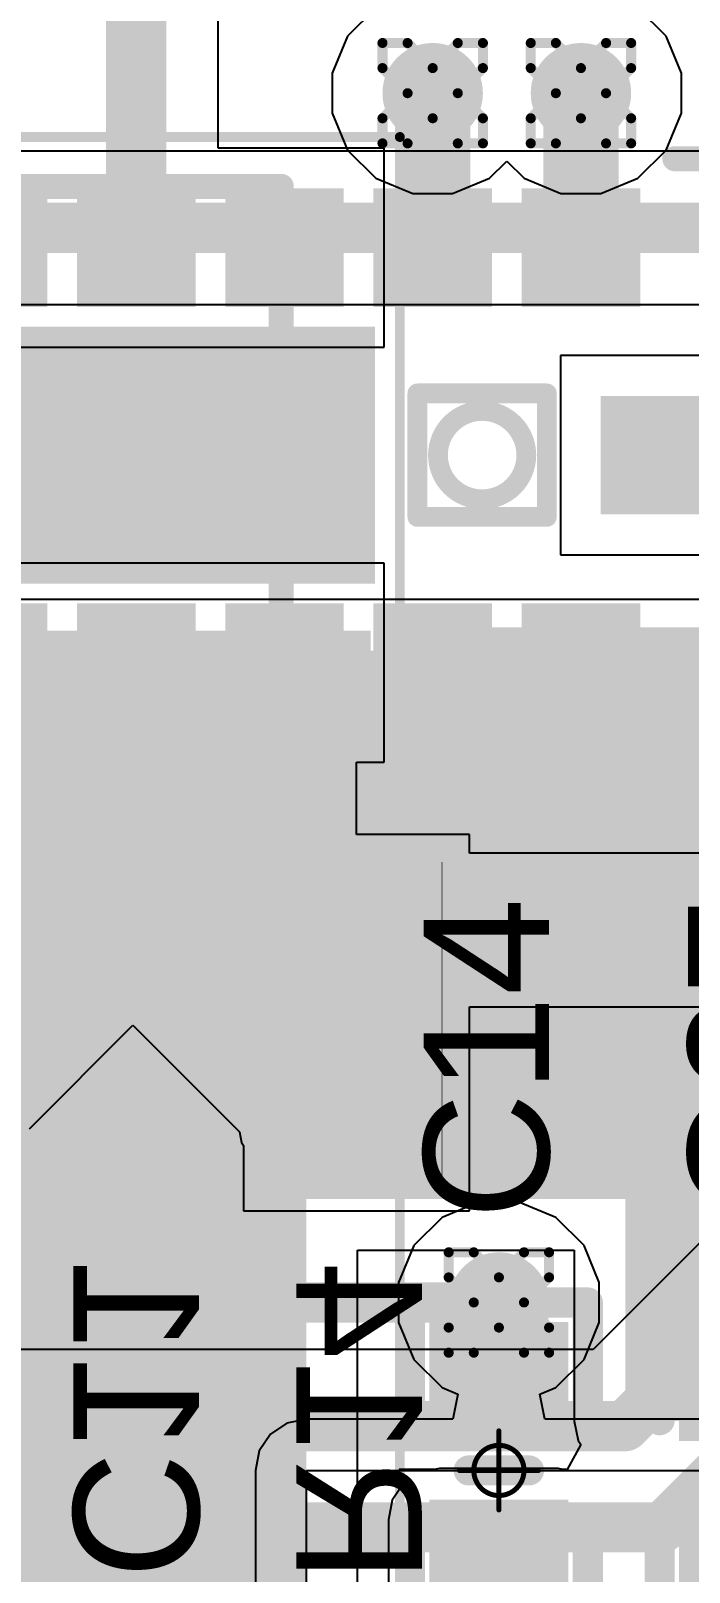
# Model space of a CAD drawing. Header units: inches. Extents: x -13 to 356, y -4 to 120.
# Drawn here: x 5.85 to 9.18, y 28.14 to 35.94 of the extents above; entities that cross this region are included whole.
import ezdxf

# ---------------------------------------------------------------- set-up
doc = ezdxf.new("R2010")
doc.units = ezdxf.units.IN
for name, color, linetype in [('Bottom Layer', 5, 'Continuous'), ('Bottom Overlay', 54, 'Continuous'), ('Bottom Paste', 16, 'Continuous'), ('Bottom Solder', 6, 'Continuous'), ('Drill Drawing', 1, 'Continuous'), ('GND', 16, 'Continuous'), ('Mechanical 13', 56, 'Continuous'), ('Mechanical 15', 56, 'Continuous'), ('POWER', 76, 'Continuous'), ('Top Layer', 1, 'Continuous'), ('Top Overlay', 2, 'Continuous'), ('Top Paste', 8, 'Continuous'), ('Top Solder', 216, 'Continuous'), ('Via Holes', 16, 'Continuous')]:
    doc.layers.add(name, color=color, linetype=linetype)
doc.styles.add('Arial', font='', dxfattribs={"height": 0.2})
doc.styles.get('Arial').set_extended_font_data('Arial')

# ---------------------------------------------------------------- blocks, each defined once
blk = doc.blocks.new('R___0402_B_2')
at = {"layer": 'Bottom Layer'}
for points in [[(-0.2413, 0.3175), (-0.2412999999999999, -0.3175), (-0.6985, -0.3175), (-0.6985, 0.3175)], [(0.6985025399999999, 0.3175), (0.6985025399999999, -0.3175), (0.24130254, -0.3175), (0.24130254, 0.3175)]]:
    blk.add_hatch(color=5, dxfattribs=at).paths.add_polyline_path(points)
at = {"layer": 'Bottom Paste'}
for points in [[(-0.2413, 0.3175), (-0.2412999999999999, -0.3175), (-0.6985, -0.3175), (-0.6985, 0.3175)], [(0.6985025399999999, 0.3175), (0.6985025399999999, -0.3175), (0.24130254, -0.3175), (0.24130254, 0.3175)]]:
    blk.add_hatch(color=16, dxfattribs=at).paths.add_polyline_path(points)
at = {"layer": 'Bottom Solder'}
for points in [[(-0.18629884, 0.37250116), (-0.1862988399999999, -0.37250116), (-0.75350116, -0.37250116), (-0.75350116, 0.37250116)], [(0.7535037, 0.37250116), (0.7535037, -0.37250116), (0.18630138, -0.37250116), (0.18630138, 0.37250116)]]:
    blk.add_hatch(color=6, dxfattribs=at).paths.add_polyline_path(points)
at = {"layer": 'Bottom Overlay'}
for points, const_width in [([(-0.7874, -0.4064), (-0.7874, 0.4064)], 0.127), ([(0.7874, 0.4064), (-0.7874, 0.4064)], 0.127), ([(0.7874, -0.4064), (0.7874, 0.4064)], 0.127), ([(0.8128, 0.4318), (-0.8127974599999999, 0.4318)], 0.0032258), ([(0.7874, -0.4064), (-0.7874, -0.4064)], 0.127)]:
    blk.add_lwpolyline(points, dxfattribs=dict(at, const_width=const_width))
for points, const_width in [([(-0.8191499999999999, 0.4064, 1), (-0.7556499999999999, 0.4064, 1)], 0.0635), ([(-0.8191499999999999, 0.4064, 1), (-0.7556499999999999, 0.4064, 1)], 0.0635), ([(0.7556499999999999, 0.4064, 1), (0.8191499999999999, 0.4064, 1)], 0.0635), ([(0.7556499999999999, 0.4064, 1), (0.8191499999999999, 0.4064, 1)], 0.0635), ([(-0.8136026399999999, 0.4318, 1), (-0.81199228, 0.4318, 1)], 0.0016129), ([(0.8119948199999999, 0.4318, 1), (0.81360518, 0.4318, 1)], 0.0016129), ([(-0.8191499999999999, -0.4064, 1), (-0.7556499999999999, -0.4064, 1)], 0.0635), ([(-0.8191499999999999, -0.4064, 1), (-0.7556499999999999, -0.4064, 1)], 0.0635), ([(0.7556499999999999, -0.4064, 1), (0.8191499999999999, -0.4064, 1)], 0.0635), ([(0.7556499999999999, -0.4064, 1), (0.8191499999999999, -0.4064, 1)], 0.0635)]:
    blk.add_lwpolyline(points, format="xyb", close=True, dxfattribs=dict(at, const_width=const_width))
blk = doc.blocks.new('C_0402_L_B_7')
at = {"layer": 'Bottom Layer'}
for points in [[(-0.64995806, 0.24995632), (-0.24995886, 0.24995632), (-0.24995886, -0.25004268), (-0.64995806, -0.25004268)], [(0.24995886, 0.2500376), (0.64995806, 0.2500376), (0.64995806, -0.2499614), (0.24995886, -0.2499614)]]:
    blk.add_hatch(color=5, dxfattribs=at).paths.add_polyline_path(points)
at = {"layer": 'Bottom Paste'}
for points in [[(-0.64995806, 0.24995632), (-0.24995886, 0.24995632), (-0.24995886, -0.25004268), (-0.64995806, -0.25004268)], [(0.24995886, 0.2500376), (0.64995806, 0.2500376), (0.64995806, -0.2499614), (0.24995886, -0.2499614)]]:
    blk.add_hatch(color=16, dxfattribs=at).paths.add_polyline_path(points)
at = {"layer": 'Bottom Solder'}
for points in [[(-0.75155806, 0.35155632), (-0.14835886, 0.35155632), (-0.14835886, -0.35164268), (-0.75155806, -0.35164268)], [(0.14835886, 0.3516376), (0.75155806, 0.3516376), (0.75155806, -0.3515614), (0.14835886, -0.3515614)]]:
    blk.add_hatch(color=6, dxfattribs=at).paths.add_polyline_path(points)
at = {"layer": 'Bottom Overlay', "const_width": 0.1524}
for points in [[(-0.8498789199999999, 0.44987464), (-0.84971636, 0.4500372)], [(-0.8498789199999999, -0.449961), (-0.8498789199999999, 0.44987464)], [(-0.25395936, 0.44987464), (-0.8498789199999999, 0.44987464)], [(0.8499576599999998, 0.44987464), (0.25404064, 0.44987464)], [(0.8499576599999998, -0.449961), (0.84996274, 0.4500372)], [(4.064e-05, -0.15244318), (4.064e-05, 0.15235682)], [(-0.25395936, -0.449961), (-0.8498789199999999, -0.449961)], [(0.8499576599999998, -0.449961), (0.25404064, -0.449961)]]:
    blk.add_lwpolyline(points, dxfattribs=at)
at = {"layer": 'Bottom Overlay', "const_width": 0.0762}
for points in [[(-0.8879789199999999, 0.44987464, 1), (-0.8117789199999998, 0.44987464, 1)], [(-0.8879789199999999, 0.44987464, 1), (-0.8117789199999998, 0.44987464, 1)], [(-0.8879789199999999, 0.44987464, 1), (-0.8117789199999998, 0.44987464, 1)], [(-0.88781636, 0.4500372, 1), (-0.8116163599999999, 0.4500372, 1)], [(-0.29205936, 0.44987464, 1), (-0.21585936, 0.44987464, 1)], [(0.21594064, 0.44987464, 1), (0.29214064, 0.44987464, 1)], [(0.81185766, 0.44987464, 1), (0.8880576599999999, 0.44987464, 1)], [(0.81186274, 0.4500372, 1), (0.8880627399999999, 0.4500372, 1)], [(-0.03805936, 0.15235682, 1), (0.03814064, 0.15235682, 1)], [(-0.03805936, -0.15244318, 1), (0.03814064, -0.15244318, 1)], [(-0.8879789199999999, -0.449961, 1), (-0.8117789199999998, -0.449961, 1)], [(-0.8879789199999999, -0.449961, 1), (-0.8117789199999998, -0.449961, 1)], [(-0.29205936, -0.449961, 1), (-0.21585936, -0.449961, 1)], [(0.21594064, -0.449961, 1), (0.29214064, -0.449961, 1)], [(0.81185766, -0.449961, 1), (0.8880576599999999, -0.449961, 1)], [(0.81185766, -0.449961, 1), (0.8880576599999999, -0.449961, 1)]]:
    blk.add_lwpolyline(points, format="xyb", close=True, dxfattribs=at)
blk = doc.blocks.new('VL53L5CXV0GC_1_B_20')
at = {"layer": 'Bottom Layer'}
for points in [[(-2.4999315, 1.2999085), (-1.9999325, 1.2999085), (-1.9999325, 0.7999094999999999), (-2.4999315, 0.7999094999999999)], [(-1.7498695, 1.2999085), (-1.2498705, 1.2999085), (-1.2498705, 0.7999094999999999), (-1.7498695, 0.7999094999999999)], [(-1.0000615, 1.2999085), (-0.5000625, 1.2999085), (-0.5000625, 0.7999094999999999), (-1.0000615, 0.7999094999999999)], [(-0.2499995, 1.2999085), (0.2499995, 1.2999085), (0.2499995, 0.7999094999999999), (-0.2499995, 0.7999094999999999)], [(0.5000625, 1.2999085), (1.0000615, 1.2999085), (1.0000615, 0.7999094999999999), (0.5000625, 0.7999094999999999)], [(1.2501245, 1.2999085), (1.7501235, 1.2999085), (1.7501235, 0.7999094999999999), (1.2501245, 0.7999094999999999)], [(1.9999325, 1.2999085), (2.4999315, 1.2999085), (2.4999315, 0.7999094999999999), (1.9999325, 0.7999094999999999)], [(-1.1579987, 0.5998718), (1.1579987, 0.5998718), (1.1579987, -0.6001257999999999), (-1.1579987, -0.6001257999999999)], [(-2.8999815, 0.2498725), (-2.3999825, 0.2498725), (-2.3999825, -0.2501265), (-2.8999815, -0.2501265)], [(2.3999825, 0.2498725), (2.8999815, 0.2498725), (2.8999815, -0.2501265), (2.3999825, -0.2501265)], [(-2.49993404, -0.7999094999999999), (-1.99993504, -0.7999094999999999), (-1.99993504, -1.2999085), (-2.49993404, -1.2999085)], [(-1.7498695, -0.7999094999999999), (-1.2498705, -0.7999094999999999), (-1.2498705, -1.2999085), (-1.7498695, -1.2999085)], [(-1.0000615, -0.7999094999999999), (-0.5000625, -0.7999094999999999), (-0.5000625, -1.2999085), (-1.0000615, -1.2999085)], [(-0.24999696, -0.7999094999999999), (0.25000204, -0.7999094999999999), (0.25000204, -1.2999085), (-0.24999696, -1.2999085)], [(0.5000625, -0.7999094999999999), (1.0000615, -0.7999094999999999), (1.0000615, -1.2999085), (0.5000625, -1.2999085)], [(1.2501245, -0.7999094999999999), (1.7501235, -0.7999094999999999), (1.7501235, -1.2999085), (1.2501245, -1.2999085)], [(1.9999325, -0.7999094999999999), (2.4999315, -0.7999094999999999), (2.4999315, -1.2999085), (1.9999325, -1.2999085)]]:
    blk.add_hatch(color=5, dxfattribs=at).paths.add_polyline_path(points)
at = {"layer": 'Bottom Paste'}
for points in [[(-2.4999315, 1.2999085), (-1.9999325, 1.2999085), (-1.9999325, 0.7999094999999999), (-2.4999315, 0.7999094999999999)], [(-1.7498695, 1.2999085), (-1.2498705, 1.2999085), (-1.2498705, 0.7999094999999999), (-1.7498695, 0.7999094999999999)], [(-1.0000615, 1.2999085), (-0.5000625, 1.2999085), (-0.5000625, 0.7999094999999999), (-1.0000615, 0.7999094999999999)], [(-0.2499995, 1.2999085), (0.2499995, 1.2999085), (0.2499995, 0.7999094999999999), (-0.2499995, 0.7999094999999999)], [(0.5000625, 1.2999085), (1.0000615, 1.2999085), (1.0000615, 0.7999094999999999), (0.5000625, 0.7999094999999999)], [(1.2501245, 1.2999085), (1.7501235, 1.2999085), (1.7501235, 0.7999094999999999), (1.2501245, 0.7999094999999999)], [(1.9999325, 1.2999085), (2.4999315, 1.2999085), (2.4999315, 0.7999094999999999), (1.9999325, 0.7999094999999999)], [(-1.1579987, 0.5998718), (1.1579987, 0.5998718), (1.1579987, -0.6001257999999999), (-1.1579987, -0.6001257999999999)], [(-2.8999815, 0.2498725), (-2.3999825, 0.2498725), (-2.3999825, -0.2501265), (-2.8999815, -0.2501265)], [(2.3999825, 0.2498725), (2.8999815, 0.2498725), (2.8999815, -0.2501265), (2.3999825, -0.2501265)], [(-2.49993404, -0.7999094999999999), (-1.99993504, -0.7999094999999999), (-1.99993504, -1.2999085), (-2.49993404, -1.2999085)], [(-1.7498695, -0.7999094999999999), (-1.2498705, -0.7999094999999999), (-1.2498705, -1.2999085), (-1.7498695, -1.2999085)], [(-1.0000615, -0.7999094999999999), (-0.5000625, -0.7999094999999999), (-0.5000625, -1.2999085), (-1.0000615, -1.2999085)], [(-0.24999696, -0.7999094999999999), (0.25000204, -0.7999094999999999), (0.25000204, -1.2999085), (-0.24999696, -1.2999085)], [(0.5000625, -0.7999094999999999), (1.0000615, -0.7999094999999999), (1.0000615, -1.2999085), (0.5000625, -1.2999085)], [(1.2501245, -0.7999094999999999), (1.7501235, -0.7999094999999999), (1.7501235, -1.2999085), (1.2501245, -1.2999085)], [(1.9999325, -0.7999094999999999), (2.4999315, -0.7999094999999999), (2.4999315, -1.2999085), (1.9999325, -1.2999085)]]:
    blk.add_hatch(color=16, dxfattribs=at).paths.add_polyline_path(points)
at = {"layer": 'Bottom Solder'}
for points in [[(-2.5499314, 1.3499084), (-1.9499326, 1.3499084), (-1.9499326, 0.7499096), (-2.5499314, 0.7499096)], [(-1.7998694, 1.3499084), (-1.1998706, 1.3499084), (-1.1998706, 0.7499096), (-1.7998694, 0.7499096)], [(-1.0500614, 1.3499084), (-0.4500625999999999, 1.3499084), (-0.4500625999999999, 0.7499096), (-1.0500614, 0.7499096)], [(-0.2999994, 1.3499084), (0.2999994, 1.3499084), (0.2999994, 0.7499096), (-0.2999994, 0.7499096)], [(0.4500625999999999, 1.3499084), (1.0500614, 1.3499084), (1.0500614, 0.7499096), (0.4500625999999999, 0.7499096)], [(1.2001246, 1.3499084), (1.8001234, 1.3499084), (1.8001234, 0.7499096), (1.2001246, 0.7499096)], [(1.9499326, 1.3499084), (2.5499314, 1.3499084), (2.5499314, 0.7499096), (1.9499326, 0.7499096)], [(-1.2079986, 0.6498716999999999), (1.2079986, 0.6498716999999999), (1.2079986, -0.6501256999999999), (-1.2079986, -0.6501256999999999)], [(-2.9499814, 0.2998724), (-2.3499826, 0.2998724), (-2.3499826, -0.3001264), (-2.9499814, -0.3001264)], [(2.3499826, 0.2998724), (2.9499814, 0.2998724), (2.9499814, -0.3001264), (2.3499826, -0.3001264)], [(-2.54993394, -0.7499096), (-1.94993514, -0.7499096), (-1.94993514, -1.3499084), (-2.54993394, -1.3499084)], [(-1.7998694, -0.7499096), (-1.1998706, -0.7499096), (-1.1998706, -1.3499084), (-1.7998694, -1.3499084)], [(-1.0500614, -0.7499096), (-0.4500625999999999, -0.7499096), (-0.4500625999999999, -1.3499084), (-1.0500614, -1.3499084)], [(-0.29999686, -0.7499096), (0.30000194, -0.7499096), (0.30000194, -1.3499084), (-0.29999686, -1.3499084)], [(0.4500625999999999, -0.7499096), (1.0500614, -0.7499096), (1.0500614, -1.3499084), (0.4500625999999999, -1.3499084)], [(1.2001246, -0.7499096), (1.8001234, -0.7499096), (1.8001234, -1.3499084), (1.2001246, -1.3499084)], [(1.9499326, -0.7499096), (2.5499314, -0.7499096), (2.5499314, -1.3499084), (1.9499326, -1.3499084)]]:
    blk.add_hatch(color=6, dxfattribs=at).paths.add_polyline_path(points)
at = {"layer": 'Bottom Overlay'}
for points, const_width in [([(2.296668, 1.634109), (2.169668, 1.761109)], 0.127), ([(2.423668, 1.761109), (2.169668, 1.761109)], 0.127), ([(2.423668, 1.761109), (2.296668, 1.634109)], 0.127), ([(-2.72501106, 1.4999716), (-3.1999174, 1.4999716)], 0.127), ([(-3.1999174, 1.4999716), (-3.1999174, -1.5000224)], 0.127), ([(3.2000698, 1.4999716), (2.725039, 1.49996906)], 0.127), ([(3.2000698, 1.4999716), (3.2000698, -1.5000224)], 0.127), ([(2.15011, 0.5998184599999999), (1.450086, 0.5998209999999999)], 0.0999998), ([(1.450086, 0.5998209999999999), (1.450086, -0.600075)], 0.0999998), ([(2.15011, 0.5998184599999999), (2.15011, -0.600075)], 0.0999998), ([(-1.4224, 0.312547), (-2.077466, 0.312547)], 0.0999998), ([(-2.077466, 0.312547), (-2.077466, -0.312547)], 0.0999998), ([(-1.4224, 0.312547), (-1.4224, -0.312547)], 0.0999998), ([(-1.4224, -0.312547), (-2.077466, -0.312547)], 0.0999998), ([(2.15011, -0.600075), (1.450086, -0.600075)], 0.0999998), ([(-2.725039, -1.50001986), (-3.1999174, -1.5000224)], 0.127), ([(3.2000698, -1.5000224), (2.72506694, -1.5000224)], 0.127)]:
    blk.add_lwpolyline(points, dxfattribs=dict(at, const_width=const_width))
for points, const_width in [([(2.137918, 1.761109, 1), (2.201418, 1.761109, 1)], 0.0635), ([(2.137918, 1.761109, 1), (2.201418, 1.761109, 1)], 0.0635), ([(2.391918, 1.761109, 1), (2.455418, 1.761109, 1)], 0.0635), ([(2.391918, 1.761109, 1), (2.455418, 1.761109, 1)], 0.0635), ([(2.264918, 1.634109, 1), (2.328418, 1.634109, 1)], 0.0635), ([(2.264918, 1.634109, 1), (2.328418, 1.634109, 1)], 0.0635), ([(-3.2316674, 1.4999716, 1), (-3.1681674, 1.4999716, 1)], 0.0635), ([(-3.2316674, 1.4999716, 1), (-3.1681674, 1.4999716, 1)], 0.0635), ([(-2.75676106, 1.4999716, 1), (-2.69326106, 1.4999716, 1)], 0.0635), ([(2.693289, 1.49996906, 1), (2.756789, 1.49996906, 1)], 0.0635), ([(3.1683198, 1.4999716, 1), (3.231819799999999, 1.4999716, 1)], 0.0635), ([(3.1683198, 1.4999716, 1), (3.231819799999999, 1.4999716, 1)], 0.0635), ([(1.42508732, 0.5998209999999999, 1), (1.47508468, 0.5998209999999999, 1)], 0.0499999), ([(1.42508732, 0.5998209999999999, 1), (1.47508468, 0.5998209999999999, 1)], 0.0499999), ([(2.12511132, 0.5998184599999999, 1), (2.17510868, 0.5998184599999999, 1)], 0.0499999), ([(2.12511132, 0.5998184599999999, 1), (2.17510868, 0.5998184599999999, 1)], 0.0499999), ([(-2.10246468, 0.312547, 1), (-2.05246732, 0.312547, 1)], 0.0499999), ([(-2.10246468, 0.312547, 1), (-2.05246732, 0.312547, 1)], 0.0499999), ([(-1.44739868, 0.312547, 1), (-1.39740132, 0.312547, 1)], 0.0499999), ([(-1.44739868, 0.312547, 1), (-1.39740132, 0.312547, 1)], 0.0499999), ([(-1.52654, -0.000127, 1), (-1.97358, -0.000127, 1)], 0.0999998), ([(-1.99857868, -0.000127, 1), (-1.94858132, -0.000127, 1)], 0.0499999), ([(-1.55153868, -0.000127, 1), (-1.50154132, -0.000127, 1)], 0.0499999), ([(-2.10246468, -0.312547, 1), (-2.05246732, -0.312547, 1)], 0.0499999), ([(-2.10246468, -0.312547, 1), (-2.05246732, -0.312547, 1)], 0.0499999), ([(-1.44739868, -0.312547, 1), (-1.39740132, -0.312547, 1)], 0.0499999), ([(-1.44739868, -0.312547, 1), (-1.39740132, -0.312547, 1)], 0.0499999), ([(1.42508732, -0.600075, 1), (1.47508468, -0.600075, 1)], 0.0499999), ([(1.42508732, -0.600075, 1), (1.47508468, -0.600075, 1)], 0.0499999), ([(2.12511132, -0.600075, 1), (2.17510868, -0.600075, 1)], 0.0499999), ([(2.12511132, -0.600075, 1), (2.17510868, -0.600075, 1)], 0.0499999), ([(-3.2316674, -1.5000224, 1), (-3.1681674, -1.5000224, 1)], 0.0635), ([(-3.2316674, -1.5000224, 1), (-3.1681674, -1.5000224, 1)], 0.0635), ([(-2.756789, -1.50001986, 1), (-2.693289, -1.50001986, 1)], 0.0635), ([(2.69331694, -1.5000224, 1), (2.75681694, -1.5000224, 1)], 0.0635), ([(3.1683198, -1.5000224, 1), (3.231819799999999, -1.5000224, 1)], 0.0635), ([(3.1683198, -1.5000224, 1), (3.231819799999999, -1.5000224, 1)], 0.0635)]:
    blk.add_lwpolyline(points, format="xyb", close=True, dxfattribs=dict(at, const_width=const_width))
blk = doc.blocks.new('IND_CLF7045T_3R3N_D_22')
at = {"layer": 'Top Layer'}
blk.add_hatch(color=1, dxfattribs=at).paths.add_polyline_path([(1.94999864, 1.10000034), (3.94999972, 1.10000034), (3.94999972, -1.10000034), (1.94999864, -1.10000034)])
at = {"layer": 'Top Paste'}
blk.add_hatch(color=8, dxfattribs=at).paths.add_polyline_path([(1.94999864, 1.10000034), (3.94999972, 1.10000034), (3.94999972, -1.10000034), (1.94999864, -1.10000034)])
at = {"layer": 'Top Solder'}
blk.add_hatch(color=216, dxfattribs=at).paths.add_polyline_path([(1.84839864, 1.20160034), (4.05159972, 1.20160034), (4.05159972, -1.20160034), (1.84839864, -1.20160034)])
at = {"layer": 'Mechanical 13', "const_width": 0.127}
for points in [[(-3.60000042, 3.45000072), (3.60000042, 3.45000072)], [(3.60000042, -3.45000072), (3.60000042, 3.45000072)], [(-3.60000042, -3.45000072), (3.60000042, -3.45000072)]]:
    blk.add_lwpolyline(points, dxfattribs=at)
at = {"layer": 'Mechanical 13', "const_width": 0.0635}
for points in [[(3.56825042, 3.45000072, 1), (3.63175042, 3.45000072, 1)], [(3.56825042, 3.45000072, 1), (3.63175042, 3.45000072, 1)], [(3.56825042, -3.45000072, 1), (3.63175042, -3.45000072, 1)], [(3.56825042, -3.45000072, 1), (3.63175042, -3.45000072, 1)]]:
    blk.add_lwpolyline(points, format="xyb", close=True, dxfattribs=at)
at = {"layer": 'Mechanical 15', "const_width": 0.0499999}
for points in [[(-4.19999922, 3.70000022), (4.19999922, 3.70000022)], [(4.19999922, -3.70000022), (4.19999922, 3.70000022)]]:
    blk.add_lwpolyline(points, dxfattribs=at)
at = {"layer": 'Mechanical 15', "const_width": 0.02499868}
blk.add_lwpolyline([(4.18749988, 3.70000022, 1), (4.21249856, 3.70000022, 1)], format="xyb", close=True, dxfattribs=at)
blk.add_lwpolyline([(4.18749988, 3.70000022, 1), (4.21249856, 3.70000022, 1)], format="xyb", close=True, dxfattribs=at)
at = {"layer": 'Top Overlay', "const_width": 0.127}
for points in [[(-3.60000042, 3.45000072), (3.60000042, 3.45000072)], [(3.60000042, 1.4199997), (3.60000042, 3.45000072)], [(3.60000042, -3.45000072), (3.60000042, -1.4199997)], [(-3.60000042, -3.45000072), (3.60000042, -3.45000072)]]:
    blk.add_lwpolyline(points, dxfattribs=at)
at = {"layer": 'Top Overlay', "const_width": 0.0635}
for points in [[(3.56825042, 3.45000072, 1), (3.63175042, 3.45000072, 1)], [(3.56825042, 3.45000072, 1), (3.63175042, 3.45000072, 1)], [(3.56825042, 1.4199997, 1), (3.63175042, 1.4199997, 1)], [(3.56825042, -1.4199997, 1), (3.63175042, -1.4199997, 1)], [(3.56825042, -3.45000072, 1), (3.63175042, -3.45000072, 1)], [(3.56825042, -3.45000072, 1), (3.63175042, -3.45000072, 1)]]:
    blk.add_lwpolyline(points, format="xyb", close=True, dxfattribs=at)
blk = doc.blocks.new('C_0402_L_27')
at = {"layer": 'Top Layer'}
for points in [[(-0.6499986999999999, 0.2499995), (-0.2499995, 0.2499995), (-0.2499995, -0.2499995), (-0.6499986999999999, -0.2499995)], [(0.24991822, 0.24991822), (0.64991742, 0.24991822), (0.64991742, -0.25008078), (0.24991822, -0.25008078)]]:
    blk.add_hatch(color=1, dxfattribs=at).paths.add_polyline_path(points)
at = {"layer": 'Top Paste'}
for points in [[(-0.6499986999999999, 0.2499995), (-0.2499995, 0.2499995), (-0.2499995, -0.2499995), (-0.6499986999999999, -0.2499995)], [(0.24991822, 0.24991822), (0.64991742, 0.24991822), (0.64991742, -0.25008078), (0.24991822, -0.25008078)]]:
    blk.add_hatch(color=8, dxfattribs=at).paths.add_polyline_path(points)
at = {"layer": 'Top Solder'}
for points in [[(-0.7515987, 0.3515995), (-0.1483995, 0.3515995), (-0.1483995, -0.3515995), (-0.7515987, -0.3515995)], [(0.14831822, 0.35151822), (0.75151742, 0.35151822), (0.75151742, -0.35168078), (0.14831822, -0.35168078)]]:
    blk.add_hatch(color=216, dxfattribs=at).paths.add_polyline_path(points)
at = {"layer": 'Mechanical 15', "const_width": 0.0254}
for points in [[(0, 0.1999996), (0, -0.1999996)], [(-0.1999996, 0), (0.1999996, 0)]]:
    blk.add_lwpolyline(points, dxfattribs=at)
at = {"layer": 'Mechanical 15'}
for points, const_width in [([(-0.00635, 0.1999996, 1), (0.00635, 0.1999996, 1)], 0.0127), ([(0.127, 0, 1), (-0.127, 0, 1)], 0.0254), ([(-0.2063496, 0, 1), (-0.1936496, 0, 1)], 0.0127), ([(-0.13335, 0, 1), (-0.12065, 0, 1)], 0.0127), ([(0.12065, 0, 1), (0.13335, 0, 1)], 0.0127), ([(0.1936496, 0, 1), (0.2063496, 0, 1)], 0.0127), ([(-0.00635, -0.1999996, 1), (0.00635, -0.1999996, 1)], 0.0127)]:
    blk.add_lwpolyline(points, format="xyb", close=True, dxfattribs=dict(at, const_width=const_width))
at = {"layer": 'Top Overlay', "const_width": 0.1524}
for points in [[(-0.84991956, 0.44991782), (-0.254, 0.44991782)], [(-0.84991956, 0.44991782), (-0.84991956, -0.44991782)], [(0.254, 0.44991782), (0.84991956, 0.44991782)], [(0.84991956, 0.44991782), (0.84991956, -0.45008038)], [(0, 0.1524), (0, -0.1524)], [(-0.84991956, -0.44991782), (-0.254, -0.44991782)], [(-0.84991956, -0.44991782), (-0.8497569999999999, -0.45008038)], [(0.254, -0.44991782), (0.84991956, -0.44991782)]]:
    blk.add_lwpolyline(points, dxfattribs=at)
at = {"layer": 'Top Overlay', "const_width": 0.0762}
for points in [[(-0.8880195599999998, 0.44991782, 1), (-0.81181956, 0.44991782, 1)], [(-0.8880195599999998, 0.44991782, 1), (-0.81181956, 0.44991782, 1)], [(-0.2921, 0.44991782, 1), (-0.2159, 0.44991782, 1)], [(0.2159, 0.44991782, 1), (0.2921, 0.44991782, 1)], [(0.81181956, 0.44991782, 1), (0.8880195599999998, 0.44991782, 1)], [(0.81181956, 0.44991782, 1), (0.8880195599999998, 0.44991782, 1)], [(-0.0381, 0.1524, 1), (0.0381, 0.1524, 1)], [(-0.0381, -0.1524, 1), (0.0381, -0.1524, 1)], [(-0.8880195599999998, -0.44991782, 1), (-0.81181956, -0.44991782, 1)], [(-0.8880195599999998, -0.44991782, 1), (-0.81181956, -0.44991782, 1)], [(-0.8880195599999998, -0.44991782, 1), (-0.81181956, -0.44991782, 1)], [(-0.8878569999999999, -0.45008038, 1), (-0.8116569999999999, -0.45008038, 1)], [(-0.2921, -0.44991782, 1), (-0.2159, -0.44991782, 1)], [(0.2159, -0.44991782, 1), (0.2921, -0.44991782, 1)], [(0.81181956, -0.44991782, 1), (0.8880195599999998, -0.44991782, 1)], [(0.81181956, -0.45008038, 1), (0.8880195599999998, -0.45008038, 1)]]:
    blk.add_lwpolyline(points, format="xyb", close=True, dxfattribs=at)
blk = doc.blocks.new('C_0402_L_41')
at = {"layer": 'Top Layer'}
for points in [[(-0.6499986999999999, 0.2499995), (-0.2499995, 0.2499995), (-0.2499995, -0.2499995), (-0.6499986999999999, -0.2499995)], [(0.24991822, 0.24991822), (0.64991742, 0.24991822), (0.64991742, -0.25008078), (0.24991822, -0.25008078)]]:
    blk.add_hatch(color=1, dxfattribs=at).paths.add_polyline_path(points)
at = {"layer": 'Top Paste'}
for points in [[(-0.6499986999999999, 0.2499995), (-0.2499995, 0.2499995), (-0.2499995, -0.2499995), (-0.6499986999999999, -0.2499995)], [(0.24991822, 0.24991822), (0.64991742, 0.24991822), (0.64991742, -0.25008078), (0.24991822, -0.25008078)]]:
    blk.add_hatch(color=8, dxfattribs=at).paths.add_polyline_path(points)
at = {"layer": 'Top Solder'}
for points in [[(-0.7515987, 0.3515995), (-0.1483995, 0.3515995), (-0.1483995, -0.3515995), (-0.7515987, -0.3515995)], [(0.14831822, 0.35151822), (0.75151742, 0.35151822), (0.75151742, -0.35168078), (0.14831822, -0.35168078)]]:
    blk.add_hatch(color=216, dxfattribs=at).paths.add_polyline_path(points)
at = {"layer": 'Mechanical 15', "const_width": 0.0254}
for points in [[(0, -0.1999996), (0, 0.1999996)], [(0.1999996, 0), (-0.1999996, 0)]]:
    blk.add_lwpolyline(points, dxfattribs=at)
at = {"layer": 'Mechanical 15'}
for points, const_width in [([(-0.00635, 0.1999996, 1), (0.00635, 0.1999996, 1)], 0.0127), ([(0.127, 0, 1), (-0.127, 0, 1)], 0.0254), ([(-0.2063496, 0, 1), (-0.1936496, 0, 1)], 0.0127), ([(-0.13335, 0, 1), (-0.12065, 0, 1)], 0.0127), ([(0.12065, 0, 1), (0.13335, 0, 1)], 0.0127), ([(0.1936496, 0, 1), (0.2063496, 0, 1)], 0.0127), ([(-0.00635, -0.1999996, 1), (0.00635, -0.1999996, 1)], 0.0127)]:
    blk.add_lwpolyline(points, format="xyb", close=True, dxfattribs=dict(at, const_width=const_width))
at = {"layer": 'Top Overlay', "const_width": 0.1524}
for points in [[(-0.254, 0.44991782), (-0.84991956, 0.44991782)], [(-0.84991956, -0.44991782), (-0.84991956, 0.44991782)], [(0.84991956, 0.44991782), (0.254, 0.44991782)], [(0.84991956, -0.45008038), (0.84991956, 0.44991782)], [(0, -0.1524), (0, 0.1524)], [(-0.254, -0.44991782), (-0.84991956, -0.44991782)], [(-0.8497569999999999, -0.45008038), (-0.84991956, -0.44991782)], [(0.84991956, -0.44991782), (0.254, -0.44991782)]]:
    blk.add_lwpolyline(points, dxfattribs=at)
at = {"layer": 'Top Overlay', "const_width": 0.0762}
for points in [[(-0.8880195599999998, 0.44991782, 1), (-0.81181956, 0.44991782, 1)], [(-0.8880195599999998, 0.44991782, 1), (-0.81181956, 0.44991782, 1)], [(-0.2921, 0.44991782, 1), (-0.2159, 0.44991782, 1)], [(0.2159, 0.44991782, 1), (0.2921, 0.44991782, 1)], [(0.81181956, 0.44991782, 1), (0.8880195599999998, 0.44991782, 1)], [(0.81181956, 0.44991782, 1), (0.8880195599999998, 0.44991782, 1)], [(-0.0381, 0.1524, 1), (0.0381, 0.1524, 1)], [(-0.0381, -0.1524, 1), (0.0381, -0.1524, 1)], [(-0.8880195599999998, -0.44991782, 1), (-0.81181956, -0.44991782, 1)], [(-0.8880195599999998, -0.44991782, 1), (-0.81181956, -0.44991782, 1)], [(-0.8880195599999998, -0.44991782, 1), (-0.81181956, -0.44991782, 1)], [(-0.8878569999999999, -0.45008038, 1), (-0.8116569999999999, -0.45008038, 1)], [(-0.2921, -0.44991782, 1), (-0.2159, -0.44991782, 1)], [(0.2159, -0.44991782, 1), (0.2921, -0.44991782, 1)], [(0.81181956, -0.44991782, 1), (0.8880195599999998, -0.44991782, 1)], [(0.81181956, -0.45008038, 1), (0.8880195599999998, -0.45008038, 1)]]:
    blk.add_lwpolyline(points, format="xyb", close=True, dxfattribs=at)

msp = doc.modelspace()

# ---------------------------------------------------------------- hatches: boundary and pattern name
at = {"layer": 'Bottom Layer'}
h = msp.add_hatch(color=5, dxfattribs=at)
edge = h.paths.add_edge_path()
edge.add_arc((7.884523219999999, 35.628707), 0.254, 0, 360)
h = msp.add_hatch(color=5, dxfattribs=at)
edge = h.paths.add_edge_path()
edge.add_arc((8.634587759999999, 35.628707), 0.254, 0, 360)
h = msp.add_hatch(color=5, dxfattribs=at)
edge = h.paths.add_edge_path()
edge.add_arc((8.21946032, 29.5089199), 0.254, 0, 360)
at = {"layer": 'GND'}
h = msp.add_hatch(color=16, dxfattribs=at)
edge = h.paths.add_edge_path()
edge.add_arc((7.884523219999999, 35.628707), 0.254, 0, 360)
h = msp.add_hatch(color=16, dxfattribs=at)
edge = h.paths.add_edge_path()
edge.add_arc((8.634587759999999, 35.628707), 0.254, 0, 360)
h = msp.add_hatch(color=16, dxfattribs=at)
edge = h.paths.add_edge_path()
edge.add_arc((8.21946032, 29.5089199), 0.254, 0, 360)
at = {"layer": 'POWER'}
h = msp.add_hatch(color=76, dxfattribs=at)
edge = h.paths.add_edge_path()
edge.add_arc((7.884523219999999, 35.628707), 0.254, 0, 360)
h = msp.add_hatch(color=76, dxfattribs=at)
edge = h.paths.add_edge_path()
edge.add_arc((8.634587759999999, 35.628707), 0.254, 0, 360)
h = msp.add_hatch(color=76, dxfattribs=at)
edge = h.paths.add_edge_path()
edge.add_arc((8.21946032, 29.5089199), 0.254, 0, 360)
at = {"layer": 'Top Layer'}
h = msp.add_hatch(color=1, dxfattribs=at)
edge = h.paths.add_edge_path()
edge.add_arc((7.884523219999999, 35.628707), 0.254, 0, 360)
h = msp.add_hatch(color=1, dxfattribs=at)
edge = h.paths.add_edge_path()
edge.add_arc((8.634587759999999, 35.628707), 0.254, 0, 360)
for points in [[(5.37946092, 28.00700012), (7.24506552, 28.00700012), (7.24506552, 32.80700067999999), (5.37946092, 32.80700067999999)], [(5.46843204, 30.03292698), (9.732853279999999, 30.03292698), (9.732853279999999, 32.80699814), (5.46843204, 32.80699814)], [(6.653855119999999, 26.20760062), (7.24506552, 26.20760062), (7.24506552, 32.80699814), (6.653855119999999, 32.80699814)], [(8.859260919999999, 28.90891856), (9.732853279999999, 28.90891856), (9.732853279999999, 32.80700067999999), (8.859260919999999, 32.80700067999999)], [(7.969460819999999, 28.90899984), (8.469459819999999, 28.90899984), (8.469459819999999, 29.50891736), (7.969460819999999, 29.50891736)], [(7.91946092, 26.20760062), (8.519459719999999, 26.20760062), (8.519459719999999, 28.40907958), (7.91946092, 28.40907958)]]:
    msp.add_hatch(color=1, dxfattribs=at).paths.add_polyline_path(points)
h = msp.add_hatch(color=1, dxfattribs=at)
edge = h.paths.add_edge_path()
edge.add_arc((8.21946032, 29.5089199), 0.254, 0, 360)
at = {"layer": 'Via Holes'}
h = msp.add_hatch(color=7, dxfattribs=at)
edge = h.paths.add_edge_path()
edge.add_arc((7.884523219999999, 35.628707), 0.127, 0, 360)
h = msp.add_hatch(color=7, dxfattribs=at)
edge = h.paths.add_edge_path()
edge.add_arc((8.634587759999999, 35.628707), 0.127, 0, 360)
h = msp.add_hatch(color=7, dxfattribs=at)
edge = h.paths.add_edge_path()
edge.add_arc((8.21946032, 29.5089199), 0.127, 0, 360)

# ---------------------------------------------------------------- linework, layer by layer
at = {"layer": 'Bottom Layer'}
for p, q in [((6.79901358, 35.35090719999999), (6.79901358, 37.5264172)), ((7.63871472, 35.35090719999999), (6.79901358, 35.35090719999999)), ((7.63871472, 34.3429082), (7.63871472, 35.35090719999999)), ((4.380529719999999, 34.3429082), (7.63871472, 34.3429082)), ((9.53863472, 34.3011252), (8.53063572, 34.3011252)), ((8.53063572, 34.3011252), (8.53063572, 33.2931262)), ((7.63871472, 33.2510892), (5.13059172, 33.2510892)), ((7.63871472, 32.2430902), (7.63871472, 33.2510892)), ((8.53063572, 33.2931262), (9.53863472, 33.2931262)), ((7.49973608, 31.877), (7.49973608, 32.2430902)), ((7.49973608, 32.2430902), (7.63871472, 32.2430902)), ((8.07093382, 31.877), (7.49973608, 31.877)), ((8.07093382, 31.78286506), (8.07093382, 31.877)), ((11.4833146, 31.78286506), (8.07093382, 31.78286506)), ((8.07093382, 29.97199746), (8.07093382, 31.00593494)), ((8.07093382, 31.00593494), (10.25089136, 31.00593494)), ((5.84447904, 30.38782594), (6.36816608, 30.91151298)), ((6.36816608, 30.91151298), (6.90702708, 30.37265452)), ((10.3034973, 30.87893494), (8.69600496, 29.2714426)), ((6.90702708, 30.37265452), (6.917646819999999, 30.31926372)), ((6.917646819999999, 30.31926372), (6.927933819999999, 30.30386878)), ((6.927933819999999, 30.30386878), (6.927933819999999, 29.97199746)), ((6.927933819999999, 29.97199746), (8.07093382, 29.97199746)), ((8.69600496, 29.2714426), (5.3942234, 29.2714426))]:
    msp.add_line(p, q, dxfattribs=at)
for points, const_width in [([(6.384650679999999, 34.8469077), (6.384650679999999, 37.69805262)], 0.3048), ([(7.884523219999999, 34.8469077), (7.884523219999999, 35.628707)], 0.3809999999999999), ([(8.634587759999999, 34.8469077), (8.634587759999999, 35.628707)], 0.3809999999999999), ([(8.634585219999998, 35.62870954), (8.634587759999999, 35.628707)], 0.2032), ([(9.03463522, 33.7971257), (10.39472394, 33.7971257)], 0.3809999999999999), ([(6.38465322, 31.4038996), (6.38465322, 32.7470897)], 0.3809999999999999), ([(7.884523219999999, 32.7353676), (11.2829213, 32.7353676)], 0.3809999999999999), ([(7.111271019999999, 32.7236455), (7.134715219999999, 32.7470897)], 0.254), ([(7.111271019999999, 31.6936628), (7.111271019999999, 32.7236455)], 0.254), ([(7.111271019999999, 31.6936628), (7.334333819999999, 31.4706)], 0.254), ([(6.38465322, 31.3944), (6.43465312, 31.3944)], 0.3809999999999999), ([(6.43465312, 31.3944), (7.33635566, 30.49269746)], 0.254), ([(7.499433819999999, 31.3944), (11.64422106, 31.3944)], 0.254), ([(6.286253619999999, 31.2960004), (6.38465322, 31.3944)], 0.2032), ([(5.36187904, 30.45459746), (6.203281979999999, 31.2960004)], 0.254), ([(6.203281979999999, 31.2960004), (6.286253619999999, 31.2960004)], 0.2032), ([(8.85691142, 28.88297754), (10.68253134, 30.70859746)], 0.254), ([(7.33635566, 30.49269746), (7.461333819999999, 30.49269746)], 0.3809999999999999), ([(7.461333819999999, 30.49269746), (7.499433819999999, 30.45459746)], 0.3809999999999999), ([(6.3847345, 29.75883812), (6.3847345, 30.49448308)], 0.2032), ([(9.04761716, 28.37101006), (10.6636058, 29.9869987)], 0.254), ([(6.3847345, 29.75883812), (6.63465272, 29.5089199)], 0.2032), ([(6.63465272, 29.5089199), (8.21946032, 29.5089199)], 0.2032), ([(3.14509658, 28.88297754), (8.85691142, 28.88297754)], 0.254), ([(-0.75567032, 28.37101006), (9.04761716, 28.37101006)], 0.254)]:
    msp.add_lwpolyline(points, dxfattribs=dict(at, const_width=const_width))
for points, const_width in [([(7.789273219999999, 35.628707, 1), (7.979773219999999, 35.628707, 1)], 0.1905), ([(8.53933776, 35.628707, 1), (8.72983776, 35.628707, 1)], 0.1905), ([(8.58378522, 35.62870954, 1), (8.685385219999999, 35.62870954, 1)], 0.1016), ([(8.583787759999998, 35.628707, 1), (8.68538776, 35.628707, 1)], 0.1016), ([(7.789273219999999, 34.8469077, 1), (7.979773219999999, 34.8469077, 1)], 0.1905), ([(8.53933776, 34.8469077, 1), (8.72983776, 34.8469077, 1)], 0.1905), ([(6.30845068, 34.8469077, 1), (6.460850679999999, 34.8469077, 1)], 0.1524), ([(8.939385219999998, 33.7971257, 1), (9.129885219999998, 33.7971257, 1)], 0.1905), ([(6.28940322, 32.7470897, 1), (6.47990322, 32.7470897, 1)], 0.1905), ([(7.789273219999999, 32.7353676, 1), (7.979773219999999, 32.7353676, 1)], 0.1905), ([(7.047771019999999, 32.7236455, 1), (7.174771019999999, 32.7236455, 1)], 0.127), ([(7.047771019999999, 32.7236455, 1), (7.174771019999999, 32.7236455, 1)], 0.127), ([(7.071215219999999, 32.7470897, 1), (7.198215219999999, 32.7470897, 1)], 0.127), ([(7.047771019999999, 31.6936628, 1), (7.174771019999999, 31.6936628, 1)], 0.127), ([(7.047771019999999, 31.6936628, 1), (7.174771019999999, 31.6936628, 1)], 0.127), ([(6.28940322, 31.4038996, 1), (6.47990322, 31.4038996, 1)], 0.1905), ([(7.270833819999999, 31.4706, 1), (7.39783382, 31.4706, 1)], 0.127), ([(6.28940322, 31.3944, 1), (6.47990322, 31.3944, 1)], 0.1905), ([(6.339403119999999, 31.3944, 1), (6.529903119999999, 31.3944, 1)], 0.1905), ([(6.37115312, 31.3944, 1), (6.49815312, 31.3944, 1)], 0.127), ([(7.43593382, 31.3944, 1), (7.56293382, 31.3944, 1)], 0.127), ([(6.33385322, 31.3944, 1), (6.435453219999999, 31.3944, 1)], 0.1016), ([(6.13978198, 31.2960004, 1), (6.266781979999999, 31.2960004, 1)], 0.127), ([(6.152481979999999, 31.2960004, 1), (6.25408198, 31.2960004, 1)], 0.1016), ([(6.235453619999999, 31.2960004, 1), (6.33705362, 31.2960004, 1)], 0.1016), ([(6.235453619999999, 31.2960004, 1), (6.33705362, 31.2960004, 1)], 0.1016), ([(7.241105659999999, 30.49269746, 1), (7.431605659999999, 30.49269746, 1)], 0.1905), ([(7.36608382, 30.49269746, 1), (7.55658382, 30.49269746, 1)], 0.1905), ([(7.36608382, 30.49269746, 1), (7.55658382, 30.49269746, 1)], 0.1905), ([(6.3339345, 30.49448308, 1), (6.4355345, 30.49448308, 1)], 0.1016), ([(7.272855659999999, 30.49269746, 1), (7.39985566, 30.49269746, 1)], 0.127), ([(7.40418382, 30.45459746, 1), (7.59468382, 30.45459746, 1)], 0.1905), ([(6.3339345, 29.75883812, 1), (6.4355345, 29.75883812, 1)], 0.1016), ([(6.3339345, 29.75883812, 1), (6.4355345, 29.75883812, 1)], 0.1016), ([(6.58385272, 29.5089199, 1), (6.68545272, 29.5089199, 1)], 0.1016), ([(6.58385272, 29.5089199, 1), (6.68545272, 29.5089199, 1)], 0.1016), ([(8.16866032, 29.5089199, 1), (8.27026032, 29.5089199, 1)], 0.1016), ([(8.79341142, 28.88297754, 1), (8.920411419999999, 28.88297754, 1)], 0.127), ([(8.79341142, 28.88297754, 1), (8.920411419999999, 28.88297754, 1)], 0.127), ([(8.98411716, 28.37101006, 1), (9.11111716, 28.37101006, 1)], 0.127), ([(8.98411716, 28.37101006, 1), (9.11111716, 28.37101006, 1)], 0.127)]:
    msp.add_lwpolyline(points, format="xyb", close=True, dxfattribs=dict(at, const_width=const_width))
at = {"layer": 'Drill Drawing', "const_width": 0.0508}
for points in [[(7.63052322, 35.755707), (7.63052322, 35.882707)], [(7.63052322, 35.882707), (7.75752322, 35.882707)], [(7.75752322, 35.882707), (7.884523219999999, 35.755707)], [(7.884523219999999, 35.755707), (8.011523219999999, 35.882707)], [(8.011523219999999, 35.882707), (8.13852322, 35.882707)], [(8.13852322, 35.755707), (8.13852322, 35.882707)], [(8.380587760000001, 35.755707), (8.380587760000001, 35.882707)], [(8.380587760000001, 35.882707), (8.507587759999998, 35.882707)], [(8.507587759999998, 35.882707), (8.634587759999999, 35.755707)], [(8.634587759999999, 35.755707), (8.76158776, 35.882707)], [(8.76158776, 35.882707), (8.88858776, 35.882707)], [(8.88858776, 35.755707), (8.88858776, 35.882707)], [(7.63052322, 35.755707), (7.75752322, 35.628707)], [(8.011523219999999, 35.628707), (8.13852322, 35.755707)], [(8.380587760000001, 35.755707), (8.507587759999998, 35.628707)], [(8.76158776, 35.628707), (8.88858776, 35.755707)], [(7.63052322, 35.501707), (7.75752322, 35.628707)], [(8.011523219999999, 35.628707), (8.13852322, 35.501707)], [(8.380587760000001, 35.501707), (8.507587759999998, 35.628707)], [(8.76158776, 35.628707), (8.88858776, 35.501707)], [(7.63052322, 35.374707), (7.63052322, 35.501707)], [(7.75752322, 35.374707), (7.884523219999999, 35.501707)], [(7.884523219999999, 35.501707), (8.011523219999999, 35.374707)], [(8.13852322, 35.374707), (8.13852322, 35.501707)], [(8.380587760000001, 35.374707), (8.380587760000001, 35.501707)], [(8.507587759999998, 35.374707), (8.634587759999999, 35.501707)], [(8.634587759999999, 35.501707), (8.76158776, 35.374707)], [(8.88858776, 35.374707), (8.88858776, 35.501707)], [(7.63052322, 35.374707), (7.75752322, 35.374707)], [(8.011523219999999, 35.374707), (8.13852322, 35.374707)], [(8.380587760000001, 35.374707), (8.507587759999998, 35.374707)], [(8.76158776, 35.374707), (8.88858776, 35.374707)], [(7.96546032, 29.6359199), (7.96546032, 29.7629199)], [(7.96546032, 29.7629199), (8.09246032, 29.7629199)], [(8.09246032, 29.7629199), (8.21946032, 29.6359199)], [(8.21946032, 29.6359199), (8.34646032, 29.7629199)], [(8.34646032, 29.7629199), (8.47346032, 29.7629199)], [(8.47346032, 29.6359199), (8.47346032, 29.7629199)], [(7.96546032, 29.6359199), (8.09246032, 29.5089199)], [(8.34646032, 29.5089199), (8.47346032, 29.6359199)], [(7.96546032, 29.3819199), (8.09246032, 29.5089199)], [(8.34646032, 29.5089199), (8.47346032, 29.3819199)], [(7.96546032, 29.2549199), (7.96546032, 29.3819199)], [(8.09246032, 29.2549199), (8.21946032, 29.3819199)], [(8.21946032, 29.3819199), (8.34646032, 29.2549199)], [(8.47346032, 29.2549199), (8.47346032, 29.3819199)], [(7.96546032, 29.2549199), (8.09246032, 29.2549199)], [(8.34646032, 29.2549199), (8.47346032, 29.2549199)]]:
    msp.add_lwpolyline(points, dxfattribs=at)
at = {"layer": 'Drill Drawing', "const_width": 0.0254}
for points in [[(7.61782322, 35.882707, 1), (7.64322322, 35.882707, 1)], [(7.61782322, 35.882707, 1), (7.64322322, 35.882707, 1)], [(7.744823220000001, 35.882707, 1), (7.770223219999999, 35.882707, 1)], [(7.744823220000001, 35.882707, 1), (7.770223219999999, 35.882707, 1)], [(7.998823219999999, 35.882707, 1), (8.02422322, 35.882707, 1)], [(7.998823219999999, 35.882707, 1), (8.02422322, 35.882707, 1)], [(8.12582322, 35.882707, 1), (8.151223219999999, 35.882707, 1)], [(8.12582322, 35.882707, 1), (8.151223219999999, 35.882707, 1)], [(8.36788776, 35.882707, 1), (8.39328776, 35.882707, 1)], [(8.36788776, 35.882707, 1), (8.39328776, 35.882707, 1)], [(8.49488776, 35.882707, 1), (8.520287759999999, 35.882707, 1)], [(8.49488776, 35.882707, 1), (8.520287759999999, 35.882707, 1)], [(8.748887759999999, 35.882707, 1), (8.77428776, 35.882707, 1)], [(8.748887759999999, 35.882707, 1), (8.77428776, 35.882707, 1)], [(8.87588776, 35.882707, 1), (8.901287759999999, 35.882707, 1)], [(8.87588776, 35.882707, 1), (8.901287759999999, 35.882707, 1)], [(7.61782322, 35.755707, 1), (7.64322322, 35.755707, 1)], [(7.61782322, 35.755707, 1), (7.64322322, 35.755707, 1)], [(7.871823219999999, 35.755707, 1), (7.897223219999999, 35.755707, 1)], [(7.871823219999999, 35.755707, 1), (7.897223219999999, 35.755707, 1)], [(8.12582322, 35.755707, 1), (8.151223219999999, 35.755707, 1)], [(8.12582322, 35.755707, 1), (8.151223219999999, 35.755707, 1)], [(8.36788776, 35.755707, 1), (8.39328776, 35.755707, 1)], [(8.36788776, 35.755707, 1), (8.39328776, 35.755707, 1)], [(8.621887759999998, 35.755707, 1), (8.64728776, 35.755707, 1)], [(8.621887759999998, 35.755707, 1), (8.64728776, 35.755707, 1)], [(8.87588776, 35.755707, 1), (8.901287759999999, 35.755707, 1)], [(8.87588776, 35.755707, 1), (8.901287759999999, 35.755707, 1)], [(7.744823220000001, 35.628707, 1), (7.770223219999999, 35.628707, 1)], [(7.744823220000001, 35.628707, 1), (7.770223219999999, 35.628707, 1)], [(7.998823219999999, 35.628707, 1), (8.02422322, 35.628707, 1)], [(7.998823219999999, 35.628707, 1), (8.02422322, 35.628707, 1)], [(8.49488776, 35.628707, 1), (8.520287759999999, 35.628707, 1)], [(8.49488776, 35.628707, 1), (8.520287759999999, 35.628707, 1)], [(8.748887759999999, 35.628707, 1), (8.77428776, 35.628707, 1)], [(8.748887759999999, 35.628707, 1), (8.77428776, 35.628707, 1)], [(7.61782322, 35.501707, 1), (7.64322322, 35.501707, 1)], [(7.61782322, 35.501707, 1), (7.64322322, 35.501707, 1)], [(7.871823219999999, 35.501707, 1), (7.897223219999999, 35.501707, 1)], [(7.871823219999999, 35.501707, 1), (7.897223219999999, 35.501707, 1)], [(8.12582322, 35.501707, 1), (8.151223219999999, 35.501707, 1)], [(8.12582322, 35.501707, 1), (8.151223219999999, 35.501707, 1)], [(8.36788776, 35.501707, 1), (8.39328776, 35.501707, 1)], [(8.36788776, 35.501707, 1), (8.39328776, 35.501707, 1)], [(8.621887759999998, 35.501707, 1), (8.64728776, 35.501707, 1)], [(8.621887759999998, 35.501707, 1), (8.64728776, 35.501707, 1)], [(8.87588776, 35.501707, 1), (8.901287759999999, 35.501707, 1)], [(8.87588776, 35.501707, 1), (8.901287759999999, 35.501707, 1)], [(7.61782322, 35.374707, 1), (7.64322322, 35.374707, 1)], [(7.61782322, 35.374707, 1), (7.64322322, 35.374707, 1)], [(7.744823220000001, 35.374707, 1), (7.770223219999999, 35.374707, 1)], [(7.744823220000001, 35.374707, 1), (7.770223219999999, 35.374707, 1)], [(7.998823219999999, 35.374707, 1), (8.02422322, 35.374707, 1)], [(7.998823219999999, 35.374707, 1), (8.02422322, 35.374707, 1)], [(8.12582322, 35.374707, 1), (8.151223219999999, 35.374707, 1)], [(8.12582322, 35.374707, 1), (8.151223219999999, 35.374707, 1)], [(8.36788776, 35.374707, 1), (8.39328776, 35.374707, 1)], [(8.36788776, 35.374707, 1), (8.39328776, 35.374707, 1)], [(8.49488776, 35.374707, 1), (8.520287759999999, 35.374707, 1)], [(8.49488776, 35.374707, 1), (8.520287759999999, 35.374707, 1)], [(8.748887759999999, 35.374707, 1), (8.77428776, 35.374707, 1)], [(8.748887759999999, 35.374707, 1), (8.77428776, 35.374707, 1)], [(8.87588776, 35.374707, 1), (8.901287759999999, 35.374707, 1)], [(8.87588776, 35.374707, 1), (8.901287759999999, 35.374707, 1)], [(7.952760319999999, 29.7629199, 1), (7.97816032, 29.7629199, 1)], [(7.952760319999999, 29.7629199, 1), (7.97816032, 29.7629199, 1)], [(8.07976032, 29.7629199, 1), (8.10516032, 29.7629199, 1)], [(8.07976032, 29.7629199, 1), (8.10516032, 29.7629199, 1)], [(8.33376032, 29.7629199, 1), (8.35916032, 29.7629199, 1)], [(8.33376032, 29.7629199, 1), (8.35916032, 29.7629199, 1)], [(8.460760319999999, 29.7629199, 1), (8.48616032, 29.7629199, 1)], [(8.460760319999999, 29.7629199, 1), (8.48616032, 29.7629199, 1)], [(7.952760319999999, 29.6359199, 1), (7.97816032, 29.6359199, 1)], [(7.952760319999999, 29.6359199, 1), (7.97816032, 29.6359199, 1)], [(8.20676032, 29.6359199, 1), (8.23216032, 29.6359199, 1)], [(8.20676032, 29.6359199, 1), (8.23216032, 29.6359199, 1)], [(8.460760319999999, 29.6359199, 1), (8.48616032, 29.6359199, 1)], [(8.460760319999999, 29.6359199, 1), (8.48616032, 29.6359199, 1)], [(8.07976032, 29.5089199, 1), (8.10516032, 29.5089199, 1)], [(8.07976032, 29.5089199, 1), (8.10516032, 29.5089199, 1)], [(8.33376032, 29.5089199, 1), (8.35916032, 29.5089199, 1)], [(8.33376032, 29.5089199, 1), (8.35916032, 29.5089199, 1)], [(7.952760319999999, 29.3819199, 1), (7.97816032, 29.3819199, 1)], [(7.952760319999999, 29.3819199, 1), (7.97816032, 29.3819199, 1)], [(8.20676032, 29.3819199, 1), (8.23216032, 29.3819199, 1)], [(8.20676032, 29.3819199, 1), (8.23216032, 29.3819199, 1)], [(8.460760319999999, 29.3819199, 1), (8.48616032, 29.3819199, 1)], [(8.460760319999999, 29.3819199, 1), (8.48616032, 29.3819199, 1)], [(7.952760319999999, 29.2549199, 1), (7.97816032, 29.2549199, 1)], [(7.952760319999999, 29.2549199, 1), (7.97816032, 29.2549199, 1)], [(8.07976032, 29.2549199, 1), (8.10516032, 29.2549199, 1)], [(8.07976032, 29.2549199, 1), (8.10516032, 29.2549199, 1)], [(8.33376032, 29.2549199, 1), (8.35916032, 29.2549199, 1)], [(8.33376032, 29.2549199, 1), (8.35916032, 29.2549199, 1)], [(8.460760319999999, 29.2549199, 1), (8.48616032, 29.2549199, 1)], [(8.460760319999999, 29.2549199, 1), (8.48616032, 29.2549199, 1)]]:
    msp.add_lwpolyline(points, format="xyb", close=True, dxfattribs=at)
at = {"layer": 'POWER'}
for p, q in [((7.59676408, 36.05936908), (7.453861139999999, 35.91646614)), ((9.06524984, 35.91646614), (8.922346899999999, 36.05936908)), ((7.453861139999999, 35.91646614), (7.37652322, 35.72975328)), ((9.14258776, 35.72975328), (9.06524984, 35.91646614)), ((7.37652322, 35.72975328), (7.37652322, 35.52766071999999)), ((9.14258776, 35.52766071999999), (9.14258776, 35.72975328)), ((7.37652322, 35.52766071999999), (7.453861139999999, 35.34094786)), ((9.06524984, 35.34094786), (9.14258776, 35.52766071999999)), ((7.453861139999999, 35.34094786), (7.59676408, 35.19804491999999)), ((8.922346899999999, 35.19804491999999), (9.06524984, 35.34094786)), ((8.17228236, 35.19804491999999), (8.25955676, 35.28531678)), ((8.25955676, 35.28531678), (8.34682862, 35.19804491999999)), ((7.59676408, 35.19804491999999), (7.783476939999999, 35.120707)), ((7.9855695, 35.120707), (8.17228236, 35.19804491999999)), ((8.34682862, 35.19804491999999), (8.533541479999998, 35.120707)), ((8.73563404, 35.120707), (8.922346899999999, 35.19804491999999)), ((7.783476939999999, 35.120707), (7.9855695, 35.120707)), ((8.533541479999998, 35.120707), (8.73563404, 35.120707)), ((8.11841404, 30.0169199), (7.931701179999999, 29.93958198)), ((8.3205066, 30.0169199), (8.11841404, 30.0169199)), ((8.50721946, 29.93958198), (8.3205066, 30.0169199)), ((7.931701179999999, 29.93958198), (7.78879824, 29.79667904)), ((8.6501224, 29.79667904), (8.50721946, 29.93958198)), ((7.78879824, 29.79667904), (7.71146032, 29.60996618)), ((8.727460319999999, 29.60996618), (8.6501224, 29.79667904)), ((7.71146032, 29.60996618), (7.71146032, 29.40787362)), ((8.727460319999999, 29.40787362), (8.727460319999999, 29.60996618)), ((7.71146032, 29.40787362), (7.78879824, 29.22116076)), ((8.6501224, 29.22116076), (8.727460319999999, 29.40787362)), ((7.78879824, 29.22116076), (7.931701179999999, 29.07825782)), ((8.50721946, 29.07825782), (8.6501224, 29.22116076)), ((7.931701179999999, 29.07825782), (8.012049, 29.0449762)), ((8.012049, 29.0449762), (7.9867887, 28.9179762)), ((8.42687164, 29.0449762), (8.50721946, 29.07825782)), ((8.45213194, 28.9179762), (8.42687164, 29.0449762)), ((7.14734664, 28.89826326), (7.06332852, 28.84212418)), ((7.246452359999999, 28.9179762), (7.14734664, 28.89826326)), ((7.9867887, 28.9179762), (7.246452359999999, 28.9179762)), ((11.5078002, 28.9179762), (8.45213194, 28.9179762)), ((7.06332852, 28.84212418), (7.007189439999999, 28.75810606)), ((7.007189439999999, 28.75810606), (6.9874765, 28.65900034)), ((6.9874765, 28.65900034), (6.9874765, 24.56160188)), ((7.246452359999999, 24.41694888), (7.246452359999999, 28.65900034)), ((7.246452359999999, 28.65900034), (11.5078002, 28.65900034))]:
    msp.add_line(p, q, dxfattribs=at)
at = {"layer": 'Top Layer'}
for p, q in [((10.20736084, 35.33555544), (5.245638479999999, 35.33555544)), ((5.40654494, 34.55862532), (10.20736084, 34.55862532)), ((9.732853279999999, 33.06597653999999), (5.37946346, 33.06597653999999)), ((7.504041379999999, 26.9911703), (7.504041379999999, 29.77395112)), ((7.504041379999999, 29.77395112), (8.60028506, 29.77395112)), ((8.60028506, 29.77395112), (8.60028506, 28.90891856)), ((8.60028506, 28.90891856), (8.619997999999999, 28.80981284)), ((8.6331806, 28.79008212), (8.56529656, 28.66308212)), ((8.619997999999999, 28.80981284), (8.6331806, 28.79008212)), ((7.894444459999999, 28.66308212), (7.71537954, 28.66308212)), ((7.71537954, 28.66308212), (7.71537954, 28.5608395)), ((7.91946092, 28.66805798), (7.894444459999999, 28.66308212)), ((8.519459719999999, 28.66805798), (7.91946092, 28.66805798)), ((8.54447618, 28.66308212), (8.519459719999999, 28.66805798)), ((8.56529656, 28.66308212), (8.54447618, 28.66308212)), ((7.71537954, 28.5608395), (7.680198, 28.50818784)), ((7.680198, 28.50818784), (7.66048506, 28.40908212)), ((7.66048506, 28.40908212), (7.66048506, 26.96907992))]:
    msp.add_line(p, q, dxfattribs=at)
at = {"layer": 'Top Layer', "const_width": 0.254}
msp.add_lwpolyline([(5.245638479999999, 34.94709038), (10.537317, 34.94709038)], dxfattribs=at)

# ---------------------------------------------------------------- block references
msp.add_blockref('IND_CLF7045T_3R3N_D_22', (3.5184334, 31.70700034))
for name, p, rotation in [('VL53L5CXV0GC_1_B_20', (6.38465322, 33.7969987), 180), ('C_0402_L_B_7', (6.384696399999999, 30.94444154), 270), ('R___0402_B_2', (7.499433819999999, 30.9245), 270), ('C_0402_L_41', (8.21946032, 28.65900034), 270), ('C_0402_L_27', (9.4827725, 28.65900034), 90)]:
    msp.add_blockref(name, p, dxfattribs=dict(rotation=rotation))

# ---------------------------------------------------------------- texts
at = {"layer": 'Bottom Overlay', "style": 'Arial', "text_generation_flag": 2}
for s, p in [('C11', (6.066797619999999, 28.1102054)), ('R14', (7.194773519999999, 28.08948407999999))]:
    msp.add_text(s, height=0.635, rotation=270, dxfattribs=at).set_placement(p)
at = {"layer": 'Top Overlay', "style": 'Arial'}
for s, p in [('C14', (8.47346032, 29.92900034)), ('C27', (9.810767779999999, 29.92900034))]:
    msp.add_text(s, height=0.635, rotation=90, dxfattribs=at).set_placement(p)

doc.saveas('drawing.dxf')
